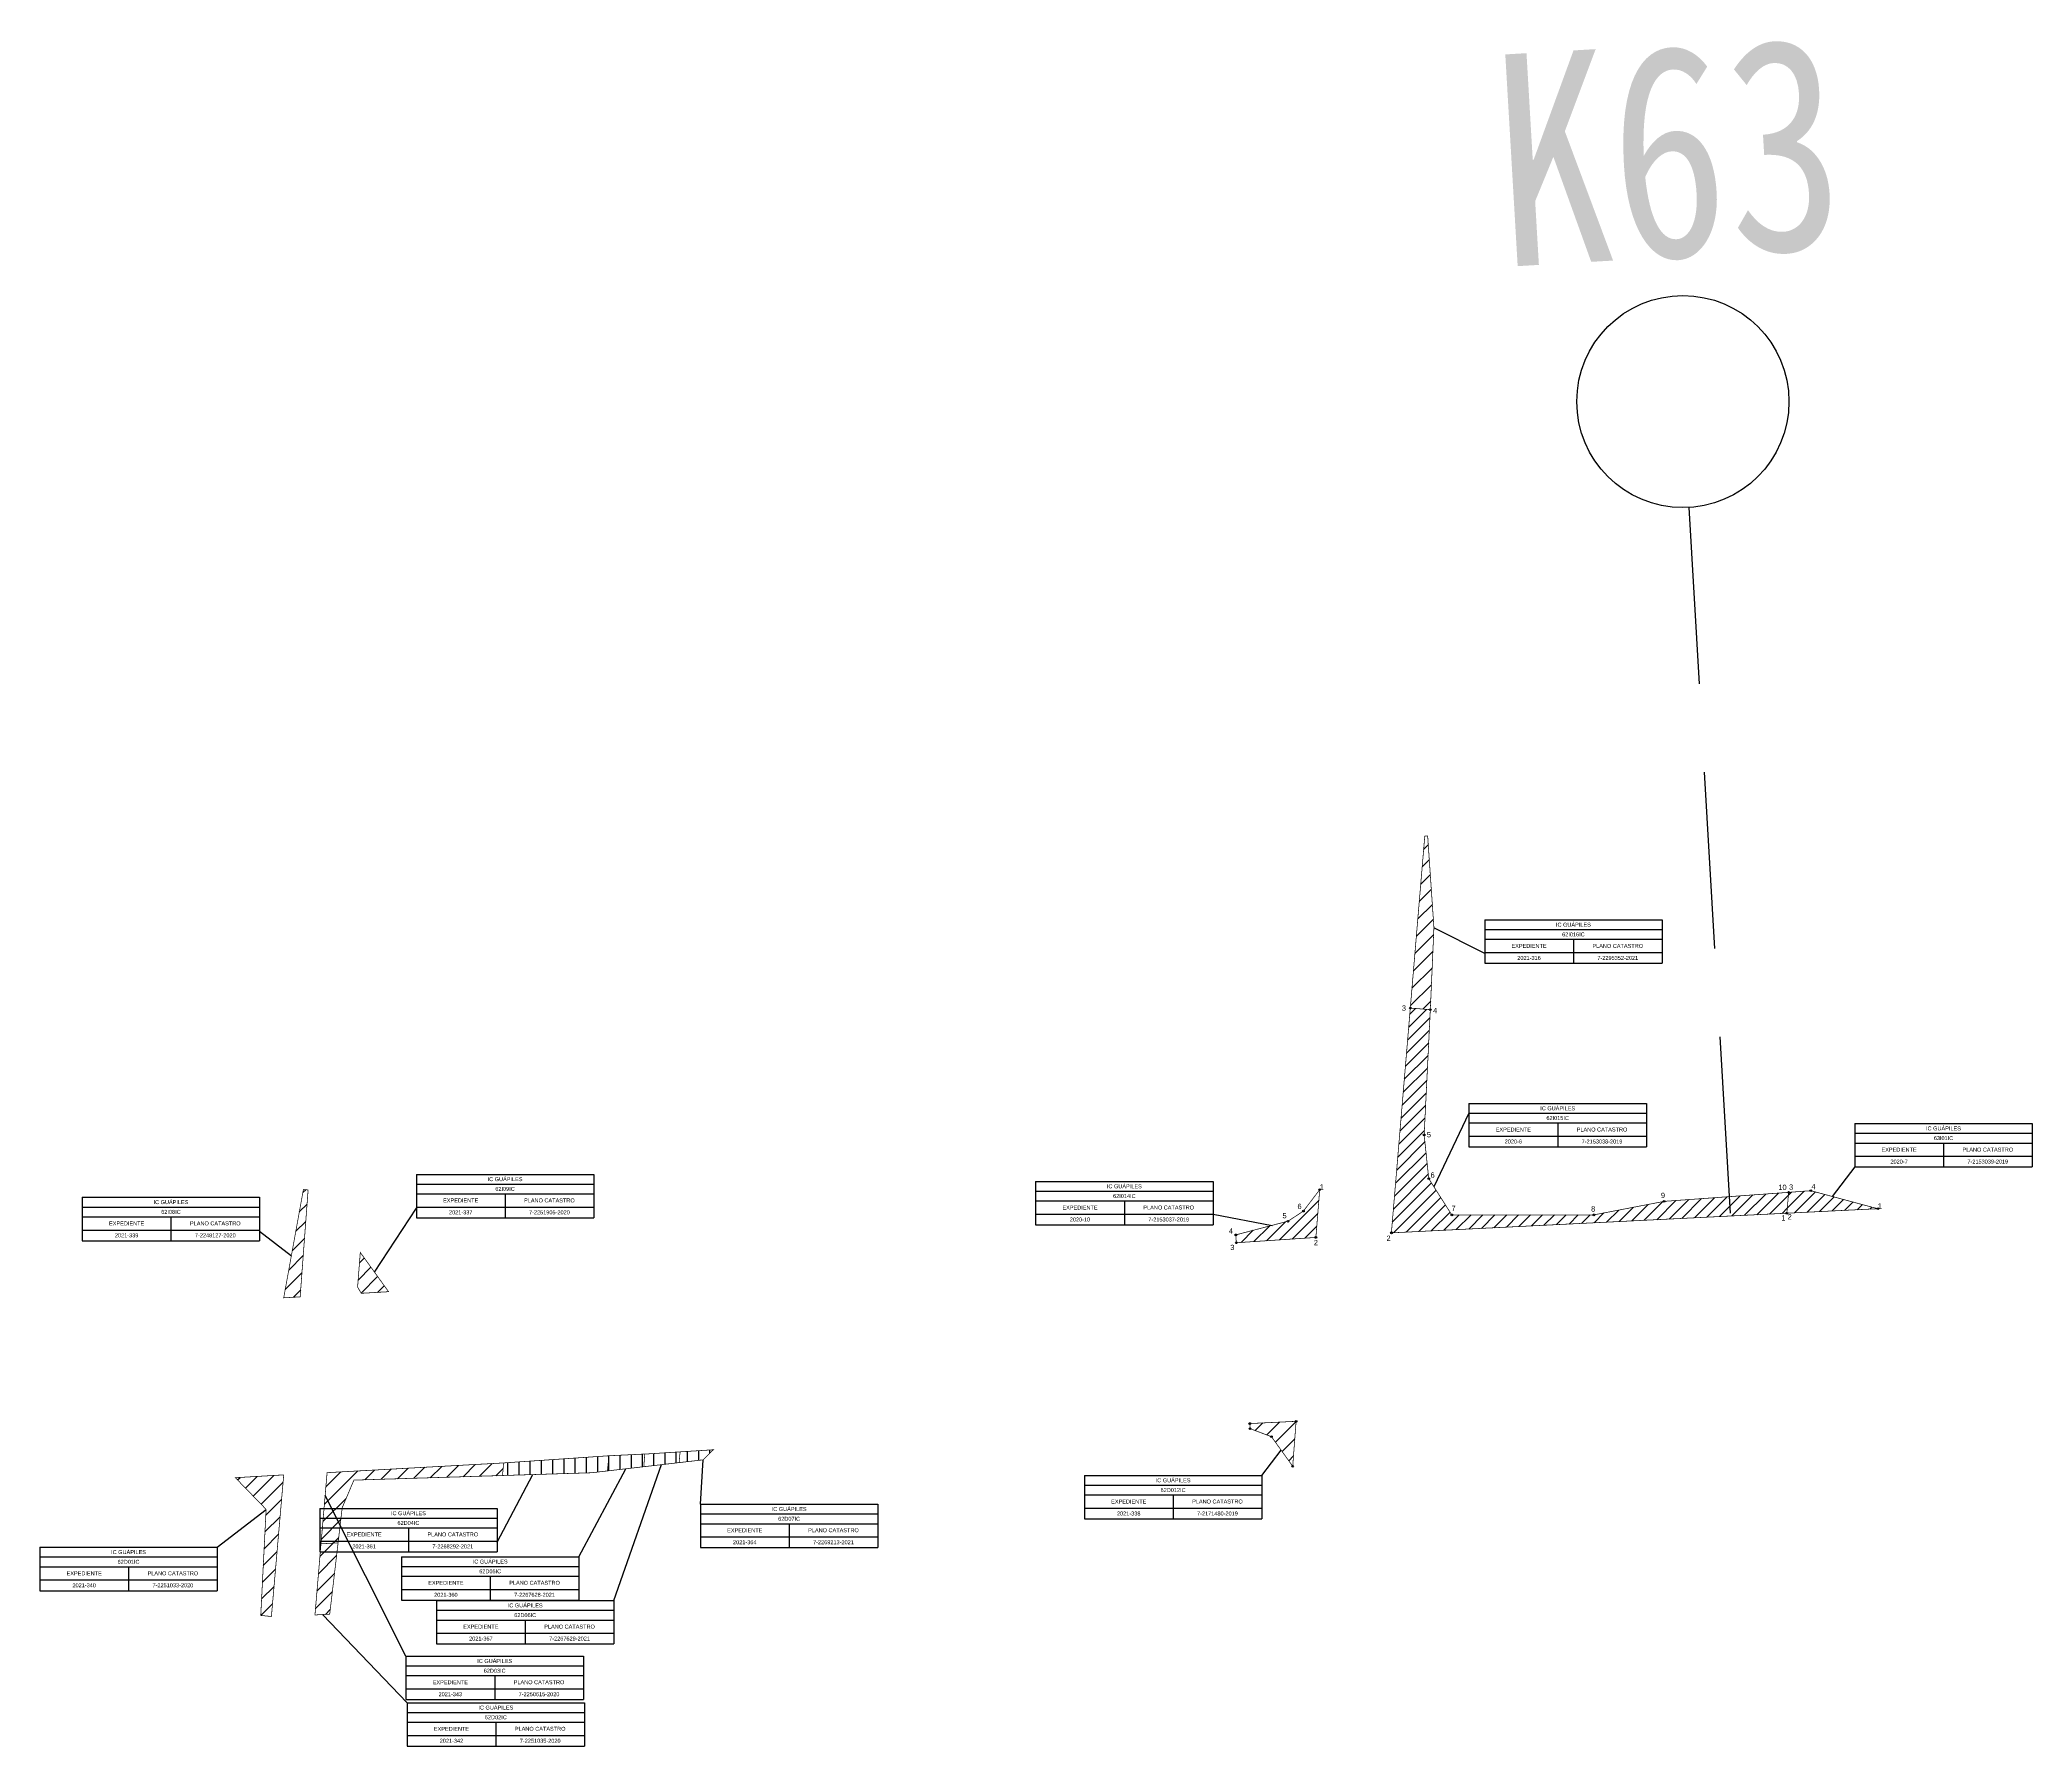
# Model space of a CAD drawing. Header units: inches. Extents: x 510447 to 606954, y 1095553 to 1134812.
# Drawn here: x 523536 to 524100, y 1128072 to 1128555 of the extents above; entities that cross this region are included whole.
import ezdxf

# ---------------------------------------------------------------- set-up
doc = ezdxf.new("R2010")
doc.units = ezdxf.units.IN
doc.header["$MEASUREMENT"] = 0
doc.linetypes.add('Kilométrica grande$1$JIS_02_2.0', pattern=[3, 2, -1])
for name, color, linetype in [('7-2153037-2019', 7, 'Continuous'), ('7-2153038-2019', 7, 'Continuous'), ('7-2153039-2019', 7, 'Continuous'), ('7-2171480-2019', 7, 'Continuous'), ('7-2248127-2020', 7, 'Continuous'), ('7-2250615-2020', 7, 'Continuous'), ('7-2251033-2020', 7, 'Continuous'), ('7-2251035-2020', 7, 'Continuous'), ('7-2251905-2020', 7, 'Continuous'), ('7-2267628-2021', 7, 'Continuous'), ('7-2267629-2021', 7, 'Continuous'), ('7-2268292-2021', 7, 'Continuous'), ('7-2269213-2021', 7, 'Continuous'), ('7-2295352-2021', 7, 'Continuous'), ('INFORMACION', 130, 'Continuous'), ('Kilométrica grande$0$0-KM GRANDE', 220, 'Continuous')]:
    doc.layers.add(name, color=color, linetype=linetype)
doc.styles.add('Kilométrica grande$0$哥Arial', font='Arial.ttf', dxfattribs={"width": 0.8})
doc.styles.get("Standard").update_dxf_attribs({"font": 'Arial.ttf'})
pattern_1 = [(45, (0, 0), (-1.6837980227, 1.6837980227), [])]
pattern_2 = [(45, (0, 0), (-2.24506403, 2.24506403), [])]
pattern_3 = [(90, (0, 0), (-3.175, 0), [])]

# ---------------------------------------------------------------- blocks, each defined once
blk = doc.blocks.new('*T316')
at = {"layer": 'INFORMACION', "color": 0, "linetype": 'ByBlock', "lineweight": -2, "transparency": 16777216}
for p, q in [((0, 0), (50.17, 0)), ((0, 0), (0, -12.28)), ((50.17, 0), (50.17, -12.28)), ((0, -2.75), (50.17, -2.75)), ((0, -5.5), (50.17, -5.5)), ((25.09, -5.5), (25.09, -12.28)), ((0, -9.25), (50.17, -9.25)), ((0, -12.28), (50.17, -12.28))]:
    blk.add_line(p, q, dxfattribs=at)
at = {"layer": 'INFORMACION', "color": 0, "transparency": 16777216, "char_height": 1.125, "attachment_point": 5}
for s, insert, width in [('IC GUÁPILES', (25.09, -1.37), 50.145), ('62I014IC', (25.09, -4.12), 50.145), ('EXPEDIENTE', (12.54, -7.37), 25.0575), ('2020-10', (12.54, -10.76), 25.0575), ('PLANO CATASTRO', (37.63, -7.37), 25.0575), ('7-2153037-2019', (37.63, -10.76), 25.0575)]:
    blk.add_mtext(s, dxfattribs=dict(at, insert=insert, width=width))
blk = doc.blocks.new('*T317')
at = {"layer": 'INFORMACION', "color": 0, "linetype": 'ByBlock', "lineweight": -2, "transparency": 16777216}
for p, q in [((0, 0), (50.17, 0)), ((0, 0), (0, -12.28)), ((50.17, 0), (50.17, -12.28)), ((0, -2.75), (50.17, -2.75)), ((0, -5.5), (50.17, -5.5)), ((25.09, -5.5), (25.09, -12.28)), ((0, -9.25), (50.17, -9.25)), ((0, -12.28), (50.17, -12.28))]:
    blk.add_line(p, q, dxfattribs=at)
at = {"layer": 'INFORMACION', "color": 0, "transparency": 16777216, "char_height": 1.125, "attachment_point": 5, "rotation": 0.0003}
for s, insert, width in [('IC GUÁPILES', (25.09, -1.37), 50.145), ('62I015IC', (25.09, -4.12), 50.145), ('EXPEDIENTE', (12.54, -7.37), 25.0575), ('2020-6', (12.54, -10.76), 25.0575), ('PLANO CATASTRO', (37.63, -7.37), 25.0575), ('7-2153038-2019', (37.63, -10.76), 25.0575)]:
    blk.add_mtext(s, dxfattribs=dict(at, insert=insert, width=width))
blk = doc.blocks.new('*T318')
at = {"layer": 'INFORMACION', "color": 0, "linetype": 'ByBlock', "lineweight": -2, "transparency": 16777216}
for p, q in [((0, 0), (50.17, 0)), ((0, 0), (0, -12.28)), ((50.17, 0), (50.17, -12.28)), ((0, -2.75), (50.17, -2.75)), ((0, -5.5), (50.17, -5.5)), ((25.09, -5.5), (25.09, -12.28)), ((0, -9.25), (50.17, -9.25)), ((0, -12.28), (50.17, -12.28))]:
    blk.add_line(p, q, dxfattribs=at)
at = {"layer": 'INFORMACION', "color": 0, "transparency": 16777216, "char_height": 1.125, "attachment_point": 5}
for s, insert, width in [('IC GUÁPILES', (25.09, -1.38), 50.145), ('63I01IC', (25.09, -4.12), 50.145), ('EXPEDIENTE', (12.54, -7.38), 25.0575), ('2020-7', (12.54, -10.76), 25.0575), ('PLANO CATASTRO', (37.63, -7.38), 25.0575), ('7-2153039-2019', (37.63, -10.76), 25.0575)]:
    blk.add_mtext(s, dxfattribs=dict(at, insert=insert, width=width))
blk = doc.blocks.new('*T328')
at = {"layer": 'INFORMACION', "color": 0, "linetype": 'ByBlock', "lineweight": -2, "transparency": 16777216}
for p, q in [((0, 0), (50.17, 0)), ((0, 0), (0, -12.28)), ((50.17, 0), (50.17, -12.28)), ((0, -2.75), (50.17, -2.75)), ((0, -5.5), (50.17, -5.5)), ((25.09, -5.5), (25.09, -12.28)), ((0, -9.25), (50.17, -9.25)), ((0, -12.28), (50.17, -12.28))]:
    blk.add_line(p, q, dxfattribs=at)
at = {"layer": 'INFORMACION', "color": 0, "transparency": 16777216, "char_height": 1.125, "attachment_point": 5}
for s, insert, width in [('IC GUÁPILES', (25.09, -1.37), 50.145), ('62D04IC', (25.09, -4.12), 50.145), ('EXPEDIENTE', (12.54, -7.37), 25.0575), ('2021-361', (12.54, -10.76), 25.0575), ('PLANO CATASTRO', (37.63, -7.37), 25.0575), ('7-2268292-2021', (37.63, -10.76), 25.0575)]:
    blk.add_mtext(s, dxfattribs=dict(at, insert=insert, width=width))
blk = doc.blocks.new('*T329')
at = {"layer": 'INFORMACION', "color": 0, "linetype": 'ByBlock', "lineweight": -2, "transparency": 16777216}
for p, q in [((0, 0), (50.17, 0)), ((0, 0), (0, -12.28)), ((50.17, 0), (50.17, -12.28)), ((0, -2.75), (50.17, -2.75)), ((0, -5.5), (50.17, -5.5)), ((25.09, -5.5), (25.09, -12.28)), ((0, -9.25), (50.17, -9.25)), ((0, -12.28), (50.17, -12.28))]:
    blk.add_line(p, q, dxfattribs=at)
at = {"layer": 'INFORMACION', "color": 0, "transparency": 16777216, "char_height": 1.125, "attachment_point": 5}
for s, insert, width in [('IC GUÁPILES', (25.09, -1.37), 50.145), ('62D05IC', (25.09, -4.12), 50.145), ('EXPEDIENTE', (12.54, -7.37), 25.0575), ('2021-360', (12.54, -10.76), 25.0575), ('PLANO CATASTRO', (37.63, -7.37), 25.0575), ('7-2267628-2021', (37.63, -10.76), 25.0575)]:
    blk.add_mtext(s, dxfattribs=dict(at, insert=insert, width=width))
blk = doc.blocks.new('*T330')
at = {"layer": 'INFORMACION', "color": 0, "linetype": 'ByBlock', "lineweight": -2, "transparency": 16777216}
for p, q in [((0, 0), (50.17, 0)), ((0, 0), (0, -12.28)), ((50.17, 0), (50.17, -12.28)), ((0, -2.75), (50.17, -2.75)), ((0, -5.5), (50.17, -5.5)), ((25.09, -5.5), (25.09, -12.28)), ((0, -9.25), (50.17, -9.25)), ((0, -12.28), (50.17, -12.28))]:
    blk.add_line(p, q, dxfattribs=at)
at = {"layer": 'INFORMACION', "color": 0, "transparency": 16777216, "char_height": 1.125, "attachment_point": 5}
for s, insert, width in [('IC GUÁPILES', (25.09, -1.37), 50.145), ('62D06IC', (25.09, -4.12), 50.145), ('EXPEDIENTE', (12.54, -7.37), 25.0575), ('2021-367', (12.54, -10.76), 25.0575), ('PLANO CATASTRO', (37.63, -7.37), 25.0575), ('7-2267629-2021', (37.63, -10.76), 25.0575)]:
    blk.add_mtext(s, dxfattribs=dict(at, insert=insert, width=width))
blk = doc.blocks.new('*T331')
at = {"layer": 'INFORMACION', "color": 0, "linetype": 'ByBlock', "lineweight": -2, "transparency": 16777216}
for p, q in [((0, 0), (50.17, 0)), ((0, 0), (0, -12.28)), ((50.17, 0), (50.17, -12.28)), ((0, -2.75), (50.17, -2.75)), ((0, -5.5), (50.17, -5.5)), ((25.09, -5.5), (25.09, -12.28)), ((0, -9.25), (50.17, -9.25)), ((0, -12.28), (50.17, -12.28))]:
    blk.add_line(p, q, dxfattribs=at)
at = {"layer": 'INFORMACION', "color": 0, "transparency": 16777216, "char_height": 1.125, "attachment_point": 5}
for s, insert, width in [('IC GUÁPILES', (25.09, -1.37), 50.145), ('62D07IC', (25.09, -4.12), 50.145), ('EXPEDIENTE', (12.54, -7.37), 25.0575), ('2021-364', (12.54, -10.76), 25.0575), ('PLANO CATASTRO', (37.63, -7.37), 25.0575), ('7-2269213-2021', (37.63, -10.76), 25.0575)]:
    blk.add_mtext(s, dxfattribs=dict(at, insert=insert, width=width))
blk = doc.blocks.new('*T332')
at = {"layer": 'INFORMACION', "color": 0, "linetype": 'ByBlock', "lineweight": -2, "transparency": 16777216}
for p, q in [((0, 0), (50.17, 0)), ((0, 0), (0, -12.28)), ((50.17, 0), (50.17, -12.28)), ((0, -2.75), (50.17, -2.75)), ((0, -5.5), (50.17, -5.5)), ((25.09, -5.5), (25.09, -12.28)), ((0, -9.25), (50.17, -9.25)), ((0, -12.28), (50.17, -12.28))]:
    blk.add_line(p, q, dxfattribs=at)
at = {"layer": 'INFORMACION', "color": 0, "transparency": 16777216, "char_height": 1.125, "attachment_point": 5}
for s, insert, width in [('IC GUÁPILES', (25.09, -1.37), 50.145), ('62D012IC', (25.09, -4.12), 50.145), ('EXPEDIENTE', (12.54, -7.37), 25.0575), ('2021-338', (12.54, -10.76), 25.0575), ('PLANO CATASTRO', (37.63, -7.37), 25.0575), ('7-2171480-2019', (37.63, -10.76), 25.0575)]:
    blk.add_mtext(s, dxfattribs=dict(at, insert=insert, width=width))
blk = doc.blocks.new('*T333')
at = {"layer": 'INFORMACION', "color": 0, "linetype": 'ByBlock', "lineweight": -2, "transparency": 16777216}
for p, q in [((0, 0), (50.17, 0)), ((0, 0), (0, -12.28)), ((50.17, 0), (50.17, -12.28)), ((0, -2.75), (50.17, -2.75)), ((0, -5.5), (50.17, -5.5)), ((25.09, -5.5), (25.09, -12.28)), ((0, -9.25), (50.17, -9.25)), ((0, -12.28), (50.17, -12.28))]:
    blk.add_line(p, q, dxfattribs=at)
at = {"layer": 'INFORMACION', "color": 0, "transparency": 16777216, "char_height": 1.125, "attachment_point": 5}
for s, insert, width in [('IC GUÁPILES', (25.09, -1.37), 50.145), ('62D03IC', (25.09, -4.12), 50.145), ('EXPEDIENTE', (12.54, -7.37), 25.0575), ('2021-343', (12.54, -10.76), 25.0575), ('PLANO CATASTRO', (37.63, -7.37), 25.0575), ('7-2250615-2020', (37.63, -10.76), 25.0575)]:
    blk.add_mtext(s, dxfattribs=dict(at, insert=insert, width=width))
blk = doc.blocks.new('*T334')
at = {"layer": 'INFORMACION', "color": 0, "linetype": 'ByBlock', "lineweight": -2, "transparency": 16777216}
for p, q in [((0, 0), (50.17, 0)), ((0, 0), (0, -12.28)), ((50.17, 0), (50.17, -12.28)), ((0, -2.75), (50.17, -2.75)), ((0, -5.5), (50.17, -5.5)), ((25.09, -5.5), (25.09, -12.28)), ((0, -9.25), (50.17, -9.25)), ((0, -12.28), (50.17, -12.28))]:
    blk.add_line(p, q, dxfattribs=at)
at = {"layer": 'INFORMACION', "color": 0, "transparency": 16777216, "char_height": 1.125, "attachment_point": 5}
for s, insert, width in [('IC GUÁPILES', (25.09, -1.37), 50.145), ('62D02IC', (25.09, -4.12), 50.145), ('EXPEDIENTE', (12.54, -7.38), 25.0575), ('2021-342', (12.54, -10.76), 25.0575), ('PLANO CATASTRO', (37.63, -7.38), 25.0575), ('7-2251035-2020', (37.63, -10.76), 25.0575)]:
    blk.add_mtext(s, dxfattribs=dict(at, insert=insert, width=width))
blk = doc.blocks.new('*T335')
at = {"layer": 'INFORMACION', "color": 0, "linetype": 'ByBlock', "lineweight": -2, "transparency": 16777216}
for p, q in [((0, 0), (50.17, 0)), ((0, 0), (0, -12.28)), ((50.17, 0), (50.17, -12.28)), ((0, -2.75), (50.17, -2.75)), ((0, -5.5), (50.17, -5.5)), ((25.09, -5.5), (25.09, -12.28)), ((0, -9.25), (50.17, -9.25)), ((0, -12.28), (50.17, -12.28))]:
    blk.add_line(p, q, dxfattribs=at)
at = {"layer": 'INFORMACION', "color": 0, "transparency": 16777216, "char_height": 1.125, "attachment_point": 5}
for s, insert, width in [('IC GUÁPILES', (25.09, -1.37), 50.145), ('62D01IC', (25.09, -4.12), 50.145), ('EXPEDIENTE', (12.54, -7.38), 25.0575), ('2021-340', (12.54, -10.76), 25.0575), ('PLANO CATASTRO', (37.63, -7.38), 25.0575), ('7-2251033-2020', (37.63, -10.76), 25.0575)]:
    blk.add_mtext(s, dxfattribs=dict(at, insert=insert, width=width))
blk = doc.blocks.new('*T336')
at = {"layer": 'INFORMACION', "color": 0, "linetype": 'ByBlock', "lineweight": -2, "transparency": 16777216}
for p, q in [((0, 0), (50.17, 0)), ((0, 0), (0, -12.28)), ((50.17, 0), (50.17, -12.28)), ((0, -2.75), (50.17, -2.75)), ((0, -5.5), (50.17, -5.5)), ((25.09, -5.5), (25.09, -12.28)), ((0, -9.25), (50.17, -9.25)), ((0, -12.28), (50.17, -12.28))]:
    blk.add_line(p, q, dxfattribs=at)
at = {"layer": 'INFORMACION', "color": 0, "transparency": 16777216, "char_height": 1.125, "attachment_point": 5}
for s, insert, width in [('IC GUÁPILES', (25.09, -1.37), 50.145), ('62I09IC', (25.09, -4.12), 50.145), ('EXPEDIENTE', (12.54, -7.38), 25.0575), ('2021-337', (12.54, -10.76), 25.0575), ('PLANO CATASTRO', (37.63, -7.38), 25.0575), ('7-2251905-2020', (37.63, -10.76), 25.0575)]:
    blk.add_mtext(s, dxfattribs=dict(at, insert=insert, width=width))
blk = doc.blocks.new('*T337')
at = {"layer": 'INFORMACION', "color": 0, "linetype": 'ByBlock', "lineweight": -2, "transparency": 16777216}
for p, q in [((0, 0), (50.17, 0)), ((0, 0), (0, -12.28)), ((50.17, 0), (50.17, -12.28)), ((0, -2.75), (50.17, -2.75)), ((0, -5.5), (50.17, -5.5)), ((25.09, -5.5), (25.09, -12.28)), ((0, -9.25), (50.17, -9.25)), ((0, -12.28), (50.17, -12.28))]:
    blk.add_line(p, q, dxfattribs=at)
at = {"layer": 'INFORMACION', "color": 0, "transparency": 16777216, "char_height": 1.125, "attachment_point": 5}
for s, insert, width in [('IC GUÁPILES', (25.09, -1.37), 50.145), ('62I08IC', (25.09, -4.12), 50.145), ('EXPEDIENTE', (12.54, -7.38), 25.0575), ('2021-339', (12.54, -10.76), 25.0575), ('PLANO CATASTRO', (37.63, -7.38), 25.0575), ('7-2248127-2020', (37.63, -10.76), 25.0575)]:
    blk.add_mtext(s, dxfattribs=dict(at, insert=insert, width=width))
blk = doc.blocks.new('*T338')
at = {"layer": 'INFORMACION', "color": 0, "linetype": 'ByBlock', "lineweight": -2, "transparency": 16777216}
for p, q in [((0, 0), (50.17, 0)), ((0, 0), (0, -12.28)), ((50.17, 0), (50.17, -12.28)), ((0, -2.75), (50.17, -2.75)), ((0, -5.5), (50.17, -5.5)), ((25.09, -5.5), (25.09, -12.28)), ((0, -9.25), (50.17, -9.25)), ((0, -12.28), (50.17, -12.28))]:
    blk.add_line(p, q, dxfattribs=at)
at = {"layer": 'INFORMACION', "color": 0, "transparency": 16777216, "char_height": 1.125, "attachment_point": 5, "rotation": 0.0003}
for s, insert, width in [('IC GUÁPILES', (25.09, -1.37), 50.145), ('62I016IC', (25.09, -4.12), 50.145), ('EXPEDIENTE', (12.54, -7.37), 25.0575), ('2021-316', (12.54, -10.76), 25.0575), ('PLANO CATASTRO', (37.63, -7.37), 25.0575), ('7-2295352-2021', (37.63, -10.76), 25.0575)]:
    blk.add_mtext(s, dxfattribs=dict(at, insert=insert, width=width))
blk = doc.blocks.new('Kilométrica grande')
at = {"layer": 'Kilométrica grande$0$0-KM GRANDE', "linetype": 'Kilométrica grande$1$JIS_02_2.0', "lineweight": -3, "ltscale": 25}
blk.add_line((524014.42, 1128222.98), (524002.74, 1128422.64), dxfattribs=at)
at = {"layer": 'Kilométrica grande$0$0-KM GRANDE'}
blk.add_circle((524000.99, 1128452.59), 30, dxfattribs=at)
at = {"layer": 'Kilométrica grande$0$0-KM GRANDE', "linetype": 'Continuous', "lineweight": -3, "insert": (523998.65, 1128492.52), "char_height": 60, "attachment_point": 8, "rotation": 3.3487, "style": 'Kilométrica grande$0$哥Arial'}
blk.add_mtext('{\\fSimHei|b0|i0|c134|p2;K63}', dxfattribs=at)

msp = doc.modelspace()

# ---------------------------------------------------------------- hatches: boundary and pattern name
at = {"layer": '7-2153037-2019'}
h = msp.add_hatch(dxfattribs=at)
h.set_pattern_fill('ANSI31', color=3, scale=0.75)
h.set_pattern_definition(pattern_1)
h.paths.add_polyline_path([(523898.26, 1128229.64), (523893.66, 1128223.57), (523889.28, 1128220.72), (523874.54, 1128216.85), (523874.67, 1128214.62), (523897.18, 1128216.12)])
at = {"layer": '7-2153038-2019'}
h = msp.add_hatch(dxfattribs=at)
h.set_pattern_fill('ANSI31', color=3, scale=0.75)
h.set_pattern_definition(pattern_1)
h.paths.add_polyline_path([(523918.54, 1128217.42), (524030.41, 1128222.98), (524030.9, 1128228.88), (523995.71, 1128226.33), (523975.8, 1128222.5), (523935.62, 1128222.5), (523929.1, 1128232.76), (523927.81, 1128245.13), (523929.55, 1128280.56), (523923.89, 1128281.02)])
at = {"layer": '7-2153039-2019'}
h = msp.add_hatch(dxfattribs=at)
h.set_pattern_fill('ANSI31', color=3, scale=0.75)
h.set_pattern_definition(pattern_1)
h.paths.add_polyline_path([(524037.42332, 1128229.27723, -0.844763896), (524036.94902, 1128229.32238), (524031.14098, 1128228.89762, -0.46063747), (524030.88, 1128228.63921), (524030.43, 1128223.22079, -0.375991749), (524030.65133, 1128222.99193), (524055.86867, 1128224.23807, -0.078204185), (524055.87668, 1128224.31277)])
at = {"layer": '7-2171480-2019'}
h = msp.add_hatch(dxfattribs=at)
h.set_pattern_fill('ANSI31', color=30)
h.set_pattern_definition(pattern_2)
h.paths.add_polyline_path([(523878.49, 1128163.47), (523891.58, 1128164.1), (523890.63, 1128151.39), (523884.61, 1128159.75), (523878.56, 1128162.03)])
at = {"layer": '7-2248127-2020'}
h = msp.add_hatch(dxfattribs=at)
h.set_pattern_fill('ANSI31', color=2)
h.set_pattern_definition(pattern_2)
h.paths.add_polyline_path([(523612.12, 1128229.57), (523609.87, 1128199.31), (523605.22, 1128199.04), (523610.79, 1128229.68)])
at = {"layer": '7-2250615-2020'}
h = msp.add_hatch(dxfattribs=at)
h.set_pattern_fill('ANSI31', color=256)
h.set_pattern_definition(pattern_2)
h.paths.add_polyline_path([(523615.77, 1128129.45), (523617.49, 1128149.58), (523667.42, 1128152.33), (523667.11, 1128148.77), (523625.08, 1128147.47), (523621.76, 1128139.67), (523620.6, 1128129.72)])
at = {"layer": '7-2251033-2020'}
h = msp.add_hatch(dxfattribs=at)
h.set_pattern_fill('ANSI31', color=3)
h.set_pattern_definition(pattern_2)
h.paths.add_polyline_path([(523591.54, 1128148.15), (523605.22, 1128148.95), (523601.74, 1128108.88), (523598.73, 1128109.19), (523600.24, 1128139.2)])
at = {"layer": '7-2251035-2020'}
h = msp.add_hatch(dxfattribs=at)
h.set_pattern_fill('ANSI31', color=30)
h.set_pattern_definition(pattern_2)
h.paths.add_polyline_path([(523614.06, 1128109.32), (523615.77, 1128129.45), (523620.6, 1128129.72), (523618.23, 1128109.55)])
at = {"layer": '7-2251905-2020'}
h = msp.add_hatch(dxfattribs=at)
h.set_pattern_fill('ANSI31', color=256)
h.set_pattern_definition(pattern_2)
h.paths.add_polyline_path([(523634.88, 1128200.77), (523627.15, 1128200.32), (523626.12, 1128202.1), (523626.88, 1128211.88)])
at = {"layer": '7-2267628-2021'}
h = msp.add_hatch(dxfattribs=at)
h.set_pattern_fill('ANSI31', color=2, angle=45)
h.set_pattern_definition(pattern_3)
h.paths.add_polyline_path([(523697.2, 1128154.36), (523707.35, 1128154.85), (523707.08, 1128151.26), (523696.78, 1128150.07)])
at = {"layer": '7-2267629-2021'}
h = msp.add_hatch(dxfattribs=at)
h.set_pattern_fill('ANSI31', color=2, angle=45)
h.set_pattern_definition(pattern_3)
h.paths.add_polyline_path([(523707.35, 1128154.83), (523717.33, 1128155.46), (523717.07, 1128152.42), (523707.08, 1128151.26)])
at = {"layer": '7-2268292-2021'}
h = msp.add_hatch(dxfattribs=at)
h.set_pattern_fill('ANSI31', color=256, angle=45)
h.set_pattern_definition(pattern_3)
h.paths.add_polyline_path([(523667.42, 1128152.33), (523697.2, 1128154.36), (523696.78, 1128150.07), (523692.33, 1128149.55), (523667.11, 1128148.77)])
at = {"layer": '7-2269213-2021'}
h = msp.add_hatch(dxfattribs=at)
h.set_pattern_fill('ANSI31', color=2, angle=45)
h.set_pattern_definition(pattern_3)
h.paths.add_polyline_path([(523717.33, 1128155.46), (523726.77, 1128156.06), (523723.83, 1128153.2), (523717.07, 1128152.42)])
at = {"layer": '7-2295352-2021'}
h = msp.add_hatch(dxfattribs=at)
h.set_pattern_fill('ANSI31', color=2)
h.set_pattern_definition(pattern_2)
h.paths.add_polyline_path([(523929.55, 1128280.56), (523923.89, 1128281.02), (523927.98, 1128329.64), (523928.8, 1128329.68), (523930.57, 1128303.76)])

# ---------------------------------------------------------------- linework, layer by layer
at = {"layer": '7-2153037-2019', "color": 3, "const_width": 0.2}
msp.add_lwpolyline([(523898.26, 1128229.64), (523897.18, 1128216.12), (523874.67, 1128214.62), (523874.54, 1128216.85), (523889.28, 1128220.72), (523893.66, 1128223.57)], close=True, dxfattribs=at)
at = {"layer": '7-2153037-2019'}
for centre in [(523898.26, 1128229.64), (523893.66, 1128223.57), (523874.54, 1128216.85), (523889.28, 1128220.72), (523897.18, 1128216.12), (523874.67, 1128214.62)]:
    msp.add_circle(centre, 0.24162, dxfattribs=at)
at = {"layer": '7-2153038-2019', "color": 3, "const_width": 0.2}
msp.add_lwpolyline([(524030.41, 1128222.98), (523918.54, 1128217.42), (523923.89, 1128281.02), (523929.55, 1128280.56), (523927.81, 1128245.13), (523929.1, 1128232.76), (523935.62, 1128222.5), (523975.8, 1128222.5), (523995.71, 1128226.33), (524030.9, 1128228.88)], close=True, dxfattribs=at)
at = {"layer": '7-2153038-2019'}
for centre in [(523923.89, 1128281.02), (523929.55, 1128280.56), (523927.81, 1128245.13), (523929.1, 1128232.76), (524030.9, 1128228.88), (524037.19, 1128229.34), (523935.62, 1128222.5), (523975.8, 1128222.5), (523995.71, 1128226.33), (524030.41, 1128222.98), (524056.11, 1128224.25), (523918.54, 1128217.42)]:
    msp.add_circle(centre, 0.24162, dxfattribs=at)
at = {"layer": '7-2153039-2019', "color": 3, "const_width": 0.2}
msp.add_lwpolyline([(524056.11, 1128224.25), (524030.41, 1128222.98), (524030.9, 1128228.88), (524037.19, 1128229.34)], close=True, dxfattribs=at)
at = {"layer": '7-2171480-2019', "color": 30, "const_width": 0.2}
msp.add_lwpolyline([(523878.49, 1128163.47), (523891.58, 1128164.1), (523890.63, 1128151.39), (523884.61, 1128159.75), (523878.56, 1128162.03)], close=True, dxfattribs=at)
at = {"layer": '7-2171480-2019'}
for centre in [(523878.49, 1128163.47), (523878.56, 1128162.03), (523884.61, 1128159.75), (523891.58, 1128164.1), (523890.63, 1128151.39)]:
    msp.add_circle(centre, 0.24162, dxfattribs=at)
at = {"layer": '7-2248127-2020', "color": 2, "const_width": 0.2, "flags": 128}
msp.add_lwpolyline([(523612.12, 1128229.57), (523609.87, 1128199.31), (523605.22, 1128199.04), (523610.79, 1128229.68), (523612.12, 1128229.57)], dxfattribs=at)
at = {"layer": '7-2250615-2020', "const_width": 0.2, "flags": 128}
msp.add_lwpolyline([(523615.77, 1128129.45), (523617.49, 1128149.58), (523667.42, 1128152.33), (523667.11, 1128148.77), (523625.08, 1128147.47), (523621.76, 1128139.67), (523620.6, 1128129.72), (523615.77, 1128129.45)], dxfattribs=at)
at = {"layer": '7-2251033-2020', "color": 3, "const_width": 0.2, "flags": 128}
msp.add_lwpolyline([(523591.54, 1128148.15), (523605.22, 1128148.95), (523601.74, 1128108.88), (523598.73, 1128109.19), (523600.24, 1128139.2), (523591.54, 1128148.15)], dxfattribs=at)
at = {"layer": '7-2251035-2020', "color": 30, "const_width": 0.2, "flags": 128}
msp.add_lwpolyline([(523614.06, 1128109.32), (523615.77, 1128129.45), (523620.6, 1128129.72), (523618.23, 1128109.55), (523614.06, 1128109.32)], dxfattribs=at)
at = {"layer": '7-2251905-2020', "const_width": 0.2, "flags": 128}
msp.add_lwpolyline([(523634.88, 1128200.77), (523627.15, 1128200.32), (523626.12, 1128202.1), (523626.88, 1128211.88), (523634.88, 1128200.77)], dxfattribs=at)
at = {"layer": '7-2267628-2021', "color": 2, "const_width": 0.2, "flags": 128}
msp.add_lwpolyline([(523697.2, 1128154.36), (523707.35, 1128154.85), (523707.08, 1128151.26), (523696.78, 1128150.07)], close=True, dxfattribs=at)
at = {"layer": '7-2267629-2021', "color": 2, "const_width": 0.2, "flags": 128}
msp.add_lwpolyline([(523707.35, 1128154.83), (523717.33, 1128155.46), (523717.07, 1128152.42), (523707.08, 1128151.26)], close=True, dxfattribs=at)
at = {"layer": '7-2268292-2021', "const_width": 0.2, "flags": 128}
msp.add_lwpolyline([(523667.42, 1128152.33), (523697.2, 1128154.36), (523696.78, 1128150.07), (523692.33, 1128149.55), (523667.11, 1128148.77)], close=True, dxfattribs=at)
at = {"layer": '7-2269213-2021', "color": 2, "const_width": 0.2, "flags": 128}
msp.add_lwpolyline([(523717.33, 1128155.46), (523726.77, 1128156.06), (523723.83, 1128153.2), (523717.07, 1128152.42)], close=True, dxfattribs=at)
at = {"layer": '7-2295352-2021', "color": 2, "const_width": 0.2, "flags": 128}
msp.add_lwpolyline([(523929.55, 1128280.56), (523923.89, 1128281.02), (523927.98, 1128329.64), (523928.8, 1128329.68), (523930.57, 1128303.76)], close=True, dxfattribs=at)
at = {"layer": 'INFORMACION'}
for points in [[(523944.93642, 1128296.42825), (523930.57023, 1128303.75665)], [(523940.48645, 1128251.26623), (523930.58942, 1128230.41621)], [(524049.60928, 1128236.05276), (524043.26022, 1128227.70694)], [(523630.88, 1128206.325), (523642.7397, 1128224.44176)], [(523868.08939, 1128222.70173), (523884.78104, 1128219.53879)], [(523598.41468, 1128217.94176), (523607.38158, 1128210.93063)], [(523881.87929, 1128148.77838), (523887.35853, 1128155.9331)], [(523665.5871, 1128129.93997), (523675.71485, 1128149.03613)], [(523688.71589, 1128125.7804), (523702.01777, 1128150.67514)], [(523698.61681, 1128113.38718), (523712.075, 1128151.84)], [(523723.09084, 1128140.64564), (523723.83, 1128153.2)], [(523639.80478, 1128097.65261), (523616.93655, 1128143.10271)], [(523586.41468, 1128128.47176), (523600.24, 1128139.2)], [(523640.13197, 1128084.48438), (523616.145, 1128109.435)]]:
    msp.add_lwpolyline(points, dxfattribs=at)

# ---------------------------------------------------------------- block references
for name, p in [('Kilométrica grande', (0, 0)), ('*T338', (523944.93637, 1128305.95825)), ('*T317', (523940.48644, 1128254.01623)), ('*T318', (524049.60928, 1128248.33276)), ('*T336', (523642.7397, 1128233.97176)), ('*T337', (523548.2397, 1128227.47176)), ('*T316', (523817.91441, 1128231.95173)), ('*T332', (523831.70431, 1128148.77838)), ('*T328', (523615.41212, 1128139.46997)), ('*T331', (523723.09084, 1128140.64564)), ('*T335', (523536.2397, 1128128.47176)), ('*T329', (523638.54091, 1128125.7804)), ('*T330', (523648.44183, 1128113.38718)), ('*T333', (523639.80478, 1128097.65261)), ('*T334', (523640.13197, 1128084.48438))]:
    msp.add_blockref(name, p)

# ---------------------------------------------------------------- texts
at = {"layer": '7-2153037-2019'}
for s, p in [('1', (523898.26, 1128229.64)), ('5', (523887.73149, 1128221.53056)), ('6', (523891.96397, 1128224.15953)), ('4', (523872.54925, 1128217.21849)), ('3', (523872.97397, 1128212.55652)), ('2', (523896.5899, 1128213.90935))]:
    msp.add_text(s, height=1.5, dxfattribs=at).set_placement(p)
at = {"layer": '7-2153038-2019'}
for s, p in [('3', (523921.50541, 1128280.25398)), ('4', (523930.31613, 1128279.53883)), ('5', (523928.57646, 1128244.44913)), ('6', (523929.6112, 1128233.01515)), ('9', (523994.77347, 1128227.26603)), ('10', (524027.99758, 1128229.53071)), ('7', (523935.53513, 1128223.60631)), ('8', (523975.03354, 1128223.43603)), ('1', (524028.84259, 1128220.9089)), ('2', (523917.14863, 1128215.13604))]:
    msp.add_text(s, height=1.5, dxfattribs=at).set_placement(p)
at = {"layer": '7-2153039-2019'}
for s, p in [('3', (524031.01537, 1128229.61078)), ('4', (524037.34382, 1128229.72484)), ('2', (524030.60228, 1128221.21086)), ('1', (524056.11, 1128224.25))]:
    msp.add_text(s, height=1.5, dxfattribs=at).set_placement(p)

doc.saveas('drawing.dxf')
